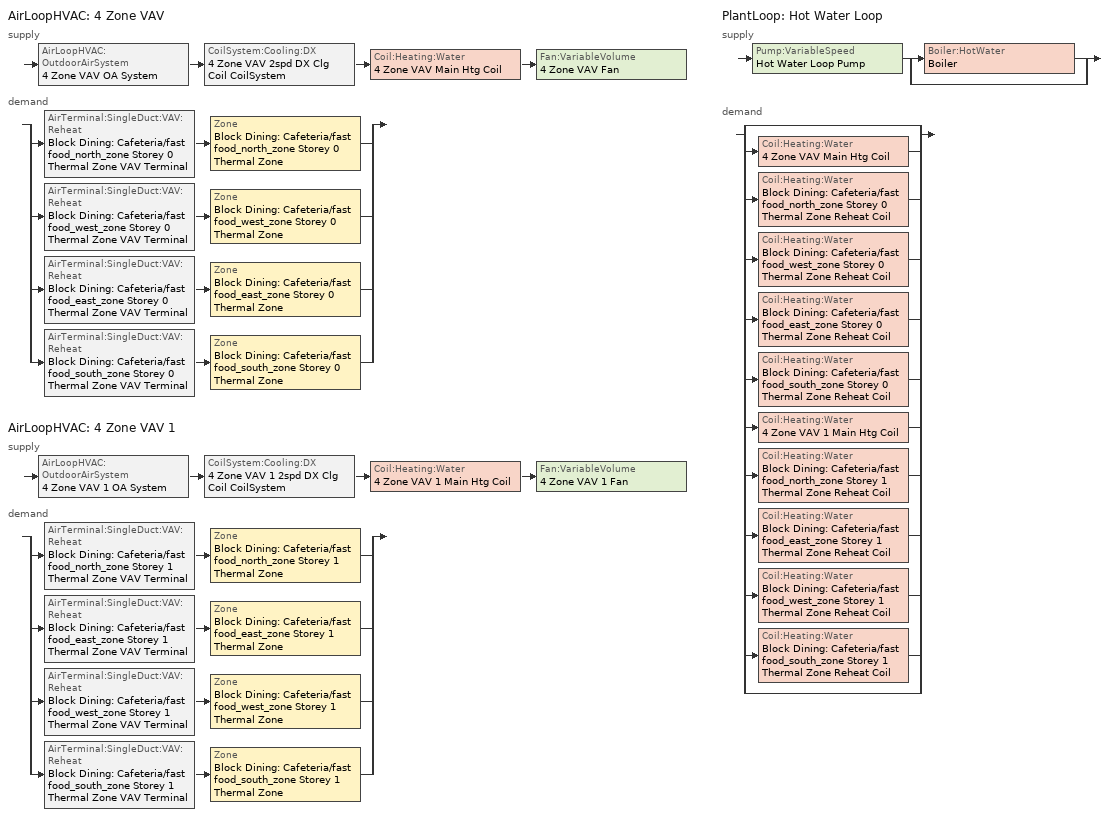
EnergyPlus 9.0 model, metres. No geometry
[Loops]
AirLoopHVAC '4 Zone VAV'
 supply: AirLoopHVAC:OutdoorAirSystem '4 Zone VAV OA System' > CoilSystem:Cooling:DX '4 Zone VAV 2spd DX Clg Coil CoilSystem' > Coil:Heating:Water '4 Zone VAV Main Htg Coil' > Fan:VariableVolume '4 Zone VAV Fan'
 demand: split
  | AirTerminal:SingleDuct:VAV:Reheat 'Block Dining: Cafeteria/fast food_north_zone Storey 0 Thermal Zone VAV Terminal' > Zone 'Block Dining: Cafeteria/fast food_north_zone Storey 0 Thermal Zone'
  | AirTerminal:SingleDuct:VAV:Reheat 'Block Dining: Cafeteria/fast food_west_zone Storey 0 Thermal Zone VAV Terminal' > Zone 'Block Dining: Cafeteria/fast food_west_zone Storey 0 Thermal Zone'
  | AirTerminal:SingleDuct:VAV:Reheat 'Block Dining: Cafeteria/fast food_east_zone Storey 0 Thermal Zone VAV Terminal' > Zone 'Block Dining: Cafeteria/fast food_east_zone Storey 0 Thermal Zone'
  | AirTerminal:SingleDuct:VAV:Reheat 'Block Dining: Cafeteria/fast food_south_zone Storey 0 Thermal Zone VAV Terminal' > Zone 'Block Dining: Cafeteria/fast food_south_zone Storey 0 Thermal Zone'
AirLoopHVAC '4 Zone VAV 1'
 supply: AirLoopHVAC:OutdoorAirSystem '4 Zone VAV 1 OA System' > CoilSystem:Cooling:DX '4 Zone VAV 1 2spd DX Clg Coil CoilSystem' > Coil:Heating:Water '4 Zone VAV 1 Main Htg Coil' > Fan:VariableVolume '4 Zone VAV 1 Fan'
 demand: split
  | AirTerminal:SingleDuct:VAV:Reheat 'Block Dining: Cafeteria/fast food_north_zone Storey 1 Thermal Zone VAV Terminal' > Zone 'Block Dining: Cafeteria/fast food_north_zone Storey 1 Thermal Zone'
  | AirTerminal:SingleDuct:VAV:Reheat 'Block Dining: Cafeteria/fast food_east_zone Storey 1 Thermal Zone VAV Terminal' > Zone 'Block Dining: Cafeteria/fast food_east_zone Storey 1 Thermal Zone'
  | AirTerminal:SingleDuct:VAV:Reheat 'Block Dining: Cafeteria/fast food_west_zone Storey 1 Thermal Zone VAV Terminal' > Zone 'Block Dining: Cafeteria/fast food_west_zone Storey 1 Thermal Zone'
  | AirTerminal:SingleDuct:VAV:Reheat 'Block Dining: Cafeteria/fast food_south_zone Storey 1 Thermal Zone VAV Terminal' > Zone 'Block Dining: Cafeteria/fast food_south_zone Storey 1 Thermal Zone'
PlantLoop 'Hot Water Loop'
 supply: Pump:VariableSpeed 'Hot Water Loop Pump' > split
  | Boiler:HotWater 'Boiler'
  | bypass
 demand: split
  | bypass
  | Coil:Heating:Water '4 Zone VAV Main Htg Coil'
  | Coil:Heating:Water 'Block Dining: Cafeteria/fast food_north_zone Storey 0 Thermal Zone Reheat Coil'
  | Coil:Heating:Water 'Block Dining: Cafeteria/fast food_west_zone Storey 0 Thermal Zone Reheat Coil'
  | Coil:Heating:Water 'Block Dining: Cafeteria/fast food_east_zone Storey 0 Thermal Zone Reheat Coil'
  | Coil:Heating:Water 'Block Dining: Cafeteria/fast food_south_zone Storey 0 Thermal Zone Reheat Coil'
  | Coil:Heating:Water '4 Zone VAV 1 Main Htg Coil'
  | Coil:Heating:Water 'Block Dining: Cafeteria/fast food_north_zone Storey 1 Thermal Zone Reheat Coil'
  | Coil:Heating:Water 'Block Dining: Cafeteria/fast food_east_zone Storey 1 Thermal Zone Reheat Coil'
  | Coil:Heating:Water 'Block Dining: Cafeteria/fast food_west_zone Storey 1 Thermal Zone Reheat Coil'
  | Coil:Heating:Water 'Block Dining: Cafeteria/fast food_south_zone Storey 1 Thermal Zone Reheat Coil'
  | bypass
[Building]
test_building: North Axis {deg}=0; Loads Convergence Tolerance Value=0.04; Temperature Convergence Tolerance Value {deltaC}=0.4; Solar Distribution=FullInteriorAndExterior; Maximum Number of Warmup Days=25; Minimum Number of Warmup Days=6
[SizingPeriod:DesignDay] Day of Month=21; Dry-Bulb Temperature Range Modifier Type=DefaultMultipliers; Humidity Condition Type=Wetbulb; Barometric Pressure {Pa}=83411; Rain Indicator=No; Snow Indicator=No; Daylight Saving Time Indicator=No; Solar Model Indicator=ASHRAEClearSky
Name | Month | Day Type | Maximum Dry-Bulb Temperature {C} | Daily Dry-Bulb Temperature Range {deltaC} | Wetbulb or DewPoint at Maximum Dry-Bulb {C} | Wind Speed {m/s} | Wind Direction {deg} | Sky Clearness
DENVER_STAPLETON Ann Clg .4% Condns DB=>MWB | 7 | SummerDesignDay | 34.1 | 15.2 | 15.8 | 4 | 120 | 1
DENVER_STAPLETON Ann Htg 99.6% Condns DB | 12 | WinterDesignDay | -20 | 0 | -20 | 2.3 | 180 | 0
[Zone] Multiplier=1; Part of Total Floor Area=Yes
Block Dining: Cafeteria/fast food_east_zone Storey 0 Thermal Zone; Block Dining: Cafeteria/fast food_east_zone Storey 1 Thermal Zone; Block Dining: Cafeteria/fast food_north_zone Storey 0 Thermal Zone; Block Dining: Cafeteria/fast food_north_zone Storey 1 Thermal Zone; Block Dining: Cafeteria/fast food_south_zone Storey 0 Thermal Zone; Block Dining: Cafeteria/fast food_south_zone Storey 1 Thermal Zone; Block Dining: Cafeteria/fast food_west_zone Storey 0 Thermal Zone; Block Dining: Cafeteria/fast food_west_zone Storey 1 Thermal Zone
[AirTerminal:SingleDuct:VAV:Reheat] Availability Schedule=Always On Discrete; Maximum Air Flow Rate {m3/s}=Autosize; Zone Minimum Air Flow Input Method=Constant; Constant Minimum Air Flow Fraction=0.2; Fixed Minimum Air Flow Rate {m3/s}=0; Maximum Hot Water or Steam Flow Rate {m3/s}=Autosize; Minimum Hot Water or Steam Flow Rate {m3/s}=0; Convergence Tolerance=0.001; Damper Heating Action=ReverseWithLimits; Maximum Flow per Zone Floor Area During Reheat {m3/s-m2}=Autocalculate; Maximum Flow Fraction During Reheat=0.5; Maximum Reheat Air Temperature {C}=40
Name | Reheat Coil
Block Dining: Cafeteria/fast food_east_zone Storey 0 Thermal Zone VAV Terminal | Block Dining: Cafeteria/fast food_east_zone Storey 0 Thermal Zone Reheat Coil
Block Dining: Cafeteria/fast food_east_zone Storey 1 Thermal Zone VAV Terminal | Block Dining: Cafeteria/fast food_east_zone Storey 1 Thermal Zone Reheat Coil
Block Dining: Cafeteria/fast food_north_zone Storey 0 Thermal Zone VAV Terminal | Block Dining: Cafeteria/fast food_north_zone Storey 0 Thermal Zone Reheat Coil
Block Dining: Cafeteria/fast food_north_zone Storey 1 Thermal Zone VAV Terminal | Block Dining: Cafeteria/fast food_north_zone Storey 1 Thermal Zone Reheat Coil
Block Dining: Cafeteria/fast food_south_zone Storey 0 Thermal Zone VAV Terminal | Block Dining: Cafeteria/fast food_south_zone Storey 0 Thermal Zone Reheat Coil
Block Dining: Cafeteria/fast food_south_zone Storey 1 Thermal Zone VAV Terminal | Block Dining: Cafeteria/fast food_south_zone Storey 1 Thermal Zone Reheat Coil
Block Dining: Cafeteria/fast food_west_zone Storey 0 Thermal Zone VAV Terminal | Block Dining: Cafeteria/fast food_west_zone Storey 0 Thermal Zone Reheat Coil
Block Dining: Cafeteria/fast food_west_zone Storey 1 Thermal Zone VAV Terminal | Block Dining: Cafeteria/fast food_west_zone Storey 1 Thermal Zone Reheat Coil
[Coil:Heating:Water] Availability Schedule=Always On Discrete; U-Factor Times Area Value {W/K}=Autosize; Maximum Water Flow Rate {m3/s}=Autosize; Performance Input Method=UFactorTimesAreaAndDesignWaterFlowRate; Rated Capacity {W}=Autosize; Rated Inlet Water Temperature {C}=82.2222; Rated Outlet Water Temperature {C}=71.1111; Rated Ratio for Air and Water Convection=0.5
Name | Rated Inlet Air Temperature {C} | Rated Outlet Air Temperature {C}
Block Dining: Cafeteria/fast food_east_zone Storey 0 Thermal Zone Reheat Coil; Block Dining: Cafeteria/fast food_east_zone Storey 1 Thermal Zone Reheat Coil; Block Dining: Cafeteria/fast food_north_zone Storey 0 Thermal Zone Reheat Coil; Block Dining: Cafeteria/fast food_north_zone Storey 1 Thermal Zone Reheat Coil; Block Dining: Cafeteria/fast food_south_zone Storey 0 Thermal Zone Reheat Coil; Block Dining: Cafeteria/fast food_south_zone Storey 1 Thermal Zone Reheat Coil; Block Dining: Cafeteria/fast food_west_zone Storey 0 Thermal Zone Reheat Coil; Block Dining: Cafeteria/fast food_west_zone Storey 1 Thermal Zone Reheat Coil | 12.7778 | 40
4 Zone VAV Main Htg Coil; 4 Zone VAV 1 Main Htg Coil | 7.22222 | 12.7778
[Zone equipment]
Block Dining: Cafeteria/fast food_east_zone Storey 0 Thermal Zone: Block Dining: Cafeteria/fast food_east_zone Storey 0 Thermal Zone VAV Terminal
Block Dining: Cafeteria/fast food_east_zone Storey 1 Thermal Zone: Block Dining: Cafeteria/fast food_east_zone Storey 1 Thermal Zone VAV Terminal
Block Dining: Cafeteria/fast food_north_zone Storey 0 Thermal Zone: Block Dining: Cafeteria/fast food_north_zone Storey 0 Thermal Zone VAV Terminal
Block Dining: Cafeteria/fast food_north_zone Storey 1 Thermal Zone: Block Dining: Cafeteria/fast food_north_zone Storey 1 Thermal Zone VAV Terminal
Block Dining: Cafeteria/fast food_south_zone Storey 0 Thermal Zone: Block Dining: Cafeteria/fast food_south_zone Storey 0 Thermal Zone VAV Terminal
Block Dining: Cafeteria/fast food_south_zone Storey 1 Thermal Zone: Block Dining: Cafeteria/fast food_south_zone Storey 1 Thermal Zone VAV Terminal
Block Dining: Cafeteria/fast food_west_zone Storey 0 Thermal Zone: Block Dining: Cafeteria/fast food_west_zone Storey 0 Thermal Zone VAV Terminal
Block Dining: Cafeteria/fast food_west_zone Storey 1 Thermal Zone: Block Dining: Cafeteria/fast food_west_zone Storey 1 Thermal Zone VAV Terminal
[Sizing:Zone] Zone Cooling Design Supply Air Temperature Input Method=SupplyAirTemperature; Zone Cooling Design Supply Air Temperature {C}=12.7778; Zone Cooling Design Supply Air Temperature Difference {deltaC}=11.11; Zone Heating Design Supply Air Temperature Input Method=SupplyAirTemperature; Zone Heating Design Supply Air Temperature {C}=40; Zone Heating Design Supply Air Temperature Difference {deltaC}=11.11; Zone Cooling Design Supply Air Humidity Ratio {kgWater/kgDryAir}=0.0085; Zone Heating Design Supply Air Humidity Ratio {kgWater/kgDryAir}=0.008; Cooling Design Air Flow Method=DesignDayWithLimit; Cooling Design Air Flow Rate {m3/s}=0; Cooling Minimum Air Flow per Zone Floor Area {m3/s-m2}=0.000762; Cooling Minimum Air Flow {m3/s}=0; Cooling Minimum Air Flow Fraction=0; Heating Design Air Flow Method=DesignDay; Heating Design Air Flow Rate {m3/s}=0; Heating Maximum Air Flow per Zone Floor Area {m3/s-m2}=0.002032; Heating Maximum Air Flow {m3/s}=0.141576; Heating Maximum Air Flow Fraction=0.3; Account for Dedicated Outdoor Air System=No
Name | Design Specification Zone Air Distribution Object
Block Dining: Cafeteria/fast food_east_zone Storey 0 Thermal Zone | Block Dining: Cafeteria/fast food_east_zone Storey 0 Thermal Zone Design Spec Zone Air Dist
Block Dining: Cafeteria/fast food_east_zone Storey 1 Thermal Zone | Block Dining: Cafeteria/fast food_east_zone Storey 1 Thermal Zone Design Spec Zone Air Dist
Block Dining: Cafeteria/fast food_north_zone Storey 0 Thermal Zone | Block Dining: Cafeteria/fast food_north_zone Storey 0 Thermal Zone Design Spec Zone Air Dist
Block Dining: Cafeteria/fast food_north_zone Storey 1 Thermal Zone | Block Dining: Cafeteria/fast food_north_zone Storey 1 Thermal Zone Design Spec Zone Air Dist
Block Dining: Cafeteria/fast food_south_zone Storey 0 Thermal Zone | Block Dining: Cafeteria/fast food_south_zone Storey 0 Thermal Zone Design Spec Zone Air Dist
Block Dining: Cafeteria/fast food_south_zone Storey 1 Thermal Zone | Block Dining: Cafeteria/fast food_south_zone Storey 1 Thermal Zone Design Spec Zone Air Dist
Block Dining: Cafeteria/fast food_west_zone Storey 0 Thermal Zone | Block Dining: Cafeteria/fast food_west_zone Storey 0 Thermal Zone Design Spec Zone Air Dist
Block Dining: Cafeteria/fast food_west_zone Storey 1 Thermal Zone | Block Dining: Cafeteria/fast food_west_zone Storey 1 Thermal Zone Design Spec Zone Air Dist
[DesignSpecification:ZoneAirDistribution] Zone Air Distribution Effectiveness in Cooling Mode=1; Zone Air Distribution Effectiveness in Heating Mode=1
Block Dining: Cafeteria/fast food_east_zone Storey 0 Thermal Zone Design Spec Zone Air Dist; Block Dining: Cafeteria/fast food_east_zone Storey 1 Thermal Zone Design Spec Zone Air Dist; Block Dining: Cafeteria/fast food_north_zone Storey 0 Thermal Zone Design Spec Zone Air Dist; Block Dining: Cafeteria/fast food_north_zone Storey 1 Thermal Zone Design Spec Zone Air Dist; Block Dining: Cafeteria/fast food_south_zone Storey 0 Thermal Zone Design Spec Zone Air Dist; Block Dining: Cafeteria/fast food_south_zone Storey 1 Thermal Zone Design Spec Zone Air Dist; Block Dining: Cafeteria/fast food_west_zone Storey 0 Thermal Zone Design Spec Zone Air Dist; Block Dining: Cafeteria/fast food_west_zone Storey 1 Thermal Zone Design Spec Zone Air Dist
[Controller:MechanicalVentilation] Availability Schedule=Always On Discrete; Demand Controlled Ventilation=No; System Outdoor Air Method=VentilationRateProcedure
Name | Zone Name 1 | Design Specification Zone Air Distribution Object Name 1 | Zone Name 2 | Design Specification Zone Air Distribution Object Name 2 | Zone Name 3 | Design Specification Zone Air Distribution Object Name 3 | Zone Name 4 | Design Specification Zone Air Distribution Object Name 4
4 Zone VAV Vent Controller | Block Dining: Cafeteria/fast food_east_zone Storey 0 Thermal Zone | Block Dining: Cafeteria/fast food_east_zone Storey 0 Thermal Zone Design Spec Zone Air Dist | Block Dining: Cafeteria/fast food_north_zone Storey 0 Thermal Zone | Block Dining: Cafeteria/fast food_north_zone Storey 0 Thermal Zone Design Spec Zone Air Dist | Block Dining: Cafeteria/fast food_south_zone Storey 0 Thermal Zone | Block Dining: Cafeteria/fast food_south_zone Storey 0 Thermal Zone Design Spec Zone Air Dist | Block Dining: Cafeteria/fast food_west_zone Storey 0 Thermal Zone | Block Dining: Cafeteria/fast food_west_zone Storey 0 Thermal Zone Design Spec Zone Air Dist
4 Zone VAV 1 Vent Controller | Block Dining: Cafeteria/fast food_east_zone Storey 1 Thermal Zone | Block Dining: Cafeteria/fast food_east_zone Storey 1 Thermal Zone Design Spec Zone Air Dist | Block Dining: Cafeteria/fast food_north_zone Storey 1 Thermal Zone | Block Dining: Cafeteria/fast food_north_zone Storey 1 Thermal Zone Design Spec Zone Air Dist | Block Dining: Cafeteria/fast food_south_zone Storey 1 Thermal Zone | Block Dining: Cafeteria/fast food_south_zone Storey 1 Thermal Zone Design Spec Zone Air Dist | Block Dining: Cafeteria/fast food_west_zone Storey 1 Thermal Zone | Block Dining: Cafeteria/fast food_west_zone Storey 1 Thermal Zone Design Spec Zone Air Dist
[AirLoopHVAC] Design Supply Air Flow Rate {m3/s}=AutoSize
4 Zone VAV; 4 Zone VAV 1
[Sizing:System] Type of Load to Size On=Sensible; Design Outdoor Air Flow Rate {m3/s}=Autosize; Central Heating Maximum System Air Flow Ratio=0.3; Preheat Design Temperature {C}=7.22222; Preheat Design Humidity Ratio {kgWater/kgDryAir}=0.008; Precool Design Temperature {C}=12.7778; Precool Design Humidity Ratio {kgWater/kgDryAir}=0.008; Central Cooling Design Supply Air Temperature {C}=12.7778; Central Heating Design Supply Air Temperature {C}=12.7778; Type of Zone Sum to Use=Coincident; 100% Outdoor Air in Cooling=No; 100% Outdoor Air in Heating=No; Central Cooling Design Supply Air Humidity Ratio {kgWater/kgDryAir}=0.0085; Central Heating Design Supply Air Humidity Ratio {kgWater/kgDryAir}=0.008; Cooling Supply Air Flow Rate Method=DesignDay; Cooling Supply Air Flow Rate {m3/s}=0; Cooling Supply Air Flow Rate Per Floor Area {m3/s-m2}=0.00996765; Cooling Fraction of Autosized Cooling Supply Air Flow Rate=1; Cooling Supply Air Flow Rate Per Unit Cooling Capacity {m3/s-W}=3.94755e-05; Heating Supply Air Flow Rate Method=DesignDay; Heating Supply Air Flow Rate {m3/s}=0; Heating Supply Air Flow Rate Per Floor Area {m3/s-m2}=0.00996765; Heating Fraction of Autosized Heating Supply Air Flow Rate=1; Heating Fraction of Autosized Cooling Supply Air Flow Rate=1; Heating Supply Air Flow Rate Per Unit Heating Capacity {m3/s-W}=3.15882e-05; System Outdoor Air Method=ZoneSum; Zone Maximum Outdoor Air Fraction=1; Cooling Design Capacity Method=CoolingDesignCapacity; Cooling Design Capacity {W}=Autosize; Cooling Design Capacity Per Floor Area {W/m2}=234.7; Fraction of Autosized Cooling Design Capacity=1; Heating Design Capacity Method=HeatingDesignCapacity; Heating Design Capacity {W}=Autosize; Heating Design Capacity Per Floor Area {W/m2}=157; Fraction of Autosized Heating Design Capacity=1; Central Cooling Capacity Control Method=OnOff
4 Zone VAV; 4 Zone VAV 1
[Controller:WaterCoil] Control Variable=Temperature; Action=Normal; Actuator Variable=Flow; Controller Convergence Tolerance {deltaC}=0.1; Maximum Actuated Flow {m3/s}=Autosize; Minimum Actuated Flow {m3/s}=0
4 Zone VAV Main Htg Coil Controller; 4 Zone VAV 1 Main Htg Coil Controller
[AvailabilityManager:NightCycle] Applicability Schedule=Always On Discrete; Fan Schedule=Always On Discrete; Control Type=CycleOnAny; Thermostat Tolerance {deltaC}=1; Cycling Run Time Control Type=FixedRunTime; Cycling Run Time {s}=1800
Availability Manager Night Cycle 1; Availability Manager Night Cycle 2
[Controller:OutdoorAir] Minimum Outdoor Air Flow Rate {m3/s}=Autosize; Maximum Outdoor Air Flow Rate {m3/s}=Autosize; Economizer Control Type=NoEconomizer; Economizer Control Action Type=ModulateFlow; Economizer Maximum Limit Dry-Bulb Temperature {C}=28; Economizer Maximum Limit Enthalpy {J/kg}=64000; Lockout Type=NoLockout; Minimum Limit Type=FixedMinimum; High Humidity Control=No; Control High Indoor Humidity Based on Outdoor Humidity Ratio=Yes; Heat Recovery Bypass Control Type=BypassWhenWithinEconomizerLimits
Name | Mechanical Ventilation Controller
4 Zone VAV OA Controller | 4 Zone VAV Vent Controller
4 Zone VAV 1 OA Controller | 4 Zone VAV 1 Vent Controller
[AvailabilityManager:Scheduled] Schedule=Always On Discrete
4 Zone VAV OA System Availability Manager; 4 Zone VAV 1 OA System Availability Manager
[SetpointManager:MixedAir] Control Variable=Temperature
Name | Setpoint Node or NodeList
4 Zone VAV Mixed Air Node OS Default SPM | 4 Zone VAV Mixed Air Node
4 Zone VAV 2spd DX Clg Coil Outlet Air Node OS Default SPM | 4 Zone VAV 2spd DX Clg Coil Outlet Air Node
4 Zone VAV Main Htg Coil Outlet Air Node OS Default SPM | 4 Zone VAV Main Htg Coil Outlet Air Node
4 Zone VAV 1 Mixed Air Node OS Default SPM | 4 Zone VAV 1 Mixed Air Node
4 Zone VAV 1 2spd DX Clg Coil Outlet Air Node OS Default SPM | 4 Zone VAV 1 2spd DX Clg Coil Outlet Air Node
4 Zone VAV 1 Main Htg Coil Outlet Air Node OS Default SPM | 4 Zone VAV 1 Main Htg Coil Outlet Air Node
[CoilSystem:Cooling:DX] Availability Schedule=Always On Discrete
Name | Cooling Coil
4 Zone VAV 2spd DX Clg Coil CoilSystem | 4 Zone VAV 2spd DX Clg Coil
4 Zone VAV 1 2spd DX Clg Coil CoilSystem | 4 Zone VAV 1 2spd DX Clg Coil
[Coil:Cooling:DX:TwoSpeed] Availability Schedule=Always On Discrete; High Speed Gross Rated Total Cooling Capacity {W}=Autosize; High Speed Rated Sensible Heat Ratio=Autosize; High Speed Gross Rated Cooling COP {W/W}=3; High Speed Rated Air Flow Rate {m3/s}=Autosize; Low Speed Gross Rated Total Cooling Capacity {W}=Autosize; Low Speed Gross Rated Sensible Heat Ratio=0.69; Low Speed Gross Rated Cooling COP {W/W}=3; Low Speed Rated Air Flow Rate {m3/s}=Autosize; Condenser Type=AirCooled; High Speed Evaporative Condenser Effectiveness=0; High Speed Evaporative Condenser Air Flow Rate {m3/s}=Autosize; High Speed Evaporative Condenser Pump Rated Power Consumption {W}=Autosize; Low Speed Evaporative Condenser Effectiveness=0; Low Speed Evaporative Condenser Air Flow Rate {m3/s}=Autosize; Low Speed Evaporative Condenser Pump Rated Power Consumption {W}=Autosize; Basin Heater Capacity {W/K}=10; Basin Heater Setpoint Temperature {C}=2
Name | Total Cooling Capacity Function of Temperature Curve | Total Cooling Capacity Function of Flow Fraction Curve | Energy Input Ratio Function of Temperature Curve | Energy Input Ratio Function of Flow Fraction Curve | Part Load Fraction Correlation Curve | Low Speed Total Cooling Capacity Function of Temperature Curve | Low Speed Energy Input Ratio Function of Temperature Curve
4 Zone VAV 2spd DX Clg Coil | Curve Biquadratic 1 | Curve Quadratic 1 | Curve Biquadratic 2 | Curve Quadratic 2 | Curve Quadratic 3 | Curve Biquadratic 3 | Curve Biquadratic 4
4 Zone VAV 1 2spd DX Clg Coil | Curve Biquadratic 5 | Curve Quadratic 4 | Curve Biquadratic 6 | Curve Quadratic 5 | Curve Quadratic 6 | Curve Biquadratic 7 | Curve Biquadratic 8
[Fan:VariableVolume] Availability Schedule=Always On Discrete; Fan Total Efficiency=0.62; Pressure Rise {Pa}=996.356; Maximum Flow Rate {m3/s}=AutoSize; Fan Power Minimum Flow Rate Input Method=Fraction; Fan Power Minimum Flow Fraction=0.25; Fan Power Minimum Air Flow Rate {m3/s}=0; Motor Efficiency=0.9; Motor In Airstream Fraction=1; Fan Power Coefficient 1=0.0407599; Fan Power Coefficient 2=0.088045; Fan Power Coefficient 3=-0.0729261; Fan Power Coefficient 4=0.94374; Fan Power Coefficient 5=0
4 Zone VAV Fan; 4 Zone VAV 1 Fan
[SetpointManager:Scheduled] Control Variable=Temperature
Name | Schedule | Setpoint Node or NodeList
4 Zone VAV Supply Air Setpoint Manager | Supply Air Temp - 55.0F | 4 Zone VAV Supply Outlet Node
4 Zone VAV 1 Supply Air Setpoint Manager | Supply Air Temp - 55.0F 1 | 4 Zone VAV 1 Supply Outlet Node
Hot Water Loop Setpoint Manager | Hot Water Loop Temp - 180F | Hot Water Loop Supply Outlet Node
[PlantLoop]
Hot Water Loop: Fluid Type=Water; Plant Equipment Operation Scheme=Hot Water Loop Operation Schemes; Maximum Loop Temperature {C}=100; Minimum Loop Temperature {C}=10; Maximum Loop Flow Rate {m3/s}=Autosize; Minimum Loop Flow Rate {m3/s}=0; Plant Loop Volume {m3}=Autocalculate; Load Distribution Scheme=Optimal; Plant Loop Demand Calculation Scheme=SingleSetpoint
[Sizing:Plant]
Hot Water Loop: Loop Type=Heating; Design Loop Exit Temperature {C}=82.2222; Loop Design Temperature Difference {deltaC}=11.1111; Sizing Option=NonCoincident; Zone Timesteps in Averaging Window=1; Coincident Sizing Factor Mode=None
[Pump:VariableSpeed]
Hot Water Loop Pump: Design Maximum Flow Rate {m3/s}=Autosize; Design Pump Head {Pa}=179344; Design Power Consumption {W}=Autosize; Motor Efficiency=0.9; Fraction of Motor Inefficiencies to Fluid Stream=0; Coefficient 1 of the Part Load Performance Curve=0; Coefficient 2 of the Part Load Performance Curve=1; Coefficient 3 of the Part Load Performance Curve=0; Coefficient 4 of the Part Load Performance Curve=0; Design Minimum Flow Rate {m3/s}=0; Pump Control Type=Intermittent; Skin Loss Radiative Fraction=0.5; Design Power Sizing Method=PowerPerFlowPerPressure; Design Electric Power per Unit Flow Rate {W/(m3/s)}=348701.1; Design Shaft Power per Unit Flow Rate per Unit Head=1.28205; Design Minimum Flow Rate Fraction=0
[Boiler:HotWater]
Boiler: Fuel Type=NaturalGas; Nominal Capacity {W}=Autosize; Nominal Thermal Efficiency=0.78; Efficiency Curve Temperature Evaluation Variable=LeavingBoiler; Design Water Flow Rate {m3/s}=Autosize; Minimum Part Load Ratio=0; Maximum Part Load Ratio=1.2; Optimum Part Load Ratio=1; Water Outlet Upper Temperature Limit {C}=95; Boiler Flow Mode=LeavingSetpointModulated; Parasitic Electric Load {W}=0; Sizing Factor=1
[PlantEquipmentOperationSchemes]
Hot Water Loop Operation Schemes: Control Scheme Object Type 1=PlantEquipmentOperation:HeatingLoad; Control Scheme Name 1=Hot Water Loop Heating Operation Scheme; Control Scheme Schedule Name 1=Always On Discrete
[PlantEquipmentOperation:HeatingLoad]
Hot Water Loop Heating Operation Scheme: Load Range Lower Limit 1 {W}=0; Load Range Upper Limit 1 {W}=1000000000; Range Equipment List Name 1=Hot Water Loop Heating Equipment List
[PlantEquipmentList]
Hot Water Loop Heating Equipment List: Boiler:HotWater, Boiler
[Schedule:Constant]
Always On Discrete: Hourly Value=1
[Schedule:Day:Interval]
Hot Water Loop Temp - 180F Default: No, 24:00, 82.2222
Supply Air Temp - 55.0F Default; Supply Air Temp - 55.0F Default 1: No, 24:00, 12.7778
[Schedule:Week:Daily]
Hot Water Loop Temp - 180F Week Rule - Jan1-Dec31: Hot Water Loop Temp - 180F Default, Hot Water Loop Temp - 180F Default, Hot Water Loop Temp - 180F Default, Hot Water Loop Temp - 180F Default, Hot Water Loop Temp - 180F Default, Hot Water Loop Temp - 180F Default, Hot Water Loop Temp - 180F Default, Hot Water Loop Temp - 180F Default, Hot Water Loop Temp - 180F Default, Hot Water Loop Temp - 180F Default, Hot Water Loop Temp - 180F Default, Hot Water Loop Temp - 180F Default
Supply Air Temp - 55.0F Week Rule - Jan1-Dec31: Supply Air Temp - 55.0F Default, Supply Air Temp - 55.0F Default, Supply Air Temp - 55.0F Default, Supply Air Temp - 55.0F Default, Supply Air Temp - 55.0F Default, Supply Air Temp - 55.0F Default, Supply Air Temp - 55.0F Default, Supply Air Temp - 55.0F Default, Supply Air Temp - 55.0F Default, Supply Air Temp - 55.0F Default, Supply Air Temp - 55.0F Default, Supply Air Temp - 55.0F Default
Supply Air Temp - 55.0F 1 Week Rule - Jan1-Dec31: Supply Air Temp - 55.0F Default 1, Supply Air Temp - 55.0F Default 1, Supply Air Temp - 55.0F Default 1, Supply Air Temp - 55.0F Default 1, Supply Air Temp - 55.0F Default 1, Supply Air Temp - 55.0F Default 1, Supply Air Temp - 55.0F Default 1, Supply Air Temp - 55.0F Default 1, Supply Air Temp - 55.0F Default 1, Supply Air Temp - 55.0F Default 1, Supply Air Temp - 55.0F Default 1, Supply Air Temp - 55.0F Default 1
[Schedule:Year]
Hot Water Loop Temp - 180F: Hot Water Loop Temp - 180F Week Rule - Jan1-Dec31, 1, 1, 12, 31
Supply Air Temp - 55.0F: Supply Air Temp - 55.0F Week Rule - Jan1-Dec31, 1, 1, 12, 31
Supply Air Temp - 55.0F 1: Supply Air Temp - 55.0F 1 Week Rule - Jan1-Dec31, 1, 1, 12, 31
[Curve:Biquadratic] Minimum Value of x {BasedOnField A2}=17; Maximum Value of x {BasedOnField A2}=22; Minimum Value of y {BasedOnField A3}=13; Maximum Value of y {BasedOnField A3}=46
Name | Coefficient1 Constant | Coefficient2 x | Coefficient3 x**2 | Coefficient4 y | Coefficient5 y**2 | Coefficient6 x*y
Curve Biquadratic 1; Curve Biquadratic 3; Curve Biquadratic 5; Curve Biquadratic 7 | 0.42415 | 0.04426 | -0.00042 | 0.00333 | -8e-05 | -0.00021
Curve Biquadratic 2; Curve Biquadratic 4; Curve Biquadratic 6; Curve Biquadratic 8 | 1.23649 | -0.02431 | 0.00057 | -0.01434 | 0.00063 | -0.00038
[Curve:Quadratic]
Name | Coefficient1 Constant | Coefficient2 x | Coefficient3 x**2 | Minimum Value of x {BasedOnField A2} | Maximum Value of x {BasedOnField A2}
Curve Quadratic 1; Curve Quadratic 4 | 0.77136 | 0.34053 | -0.11088 | 0.75918 | 1.13877
Curve Quadratic 2; Curve Quadratic 5 | 1.2055 | -0.32953 | 0.12308 | 0.75918 | 1.13877
Curve Quadratic 3; Curve Quadratic 6 | 0.771 | 0.229 | 0 | 0 | 1
